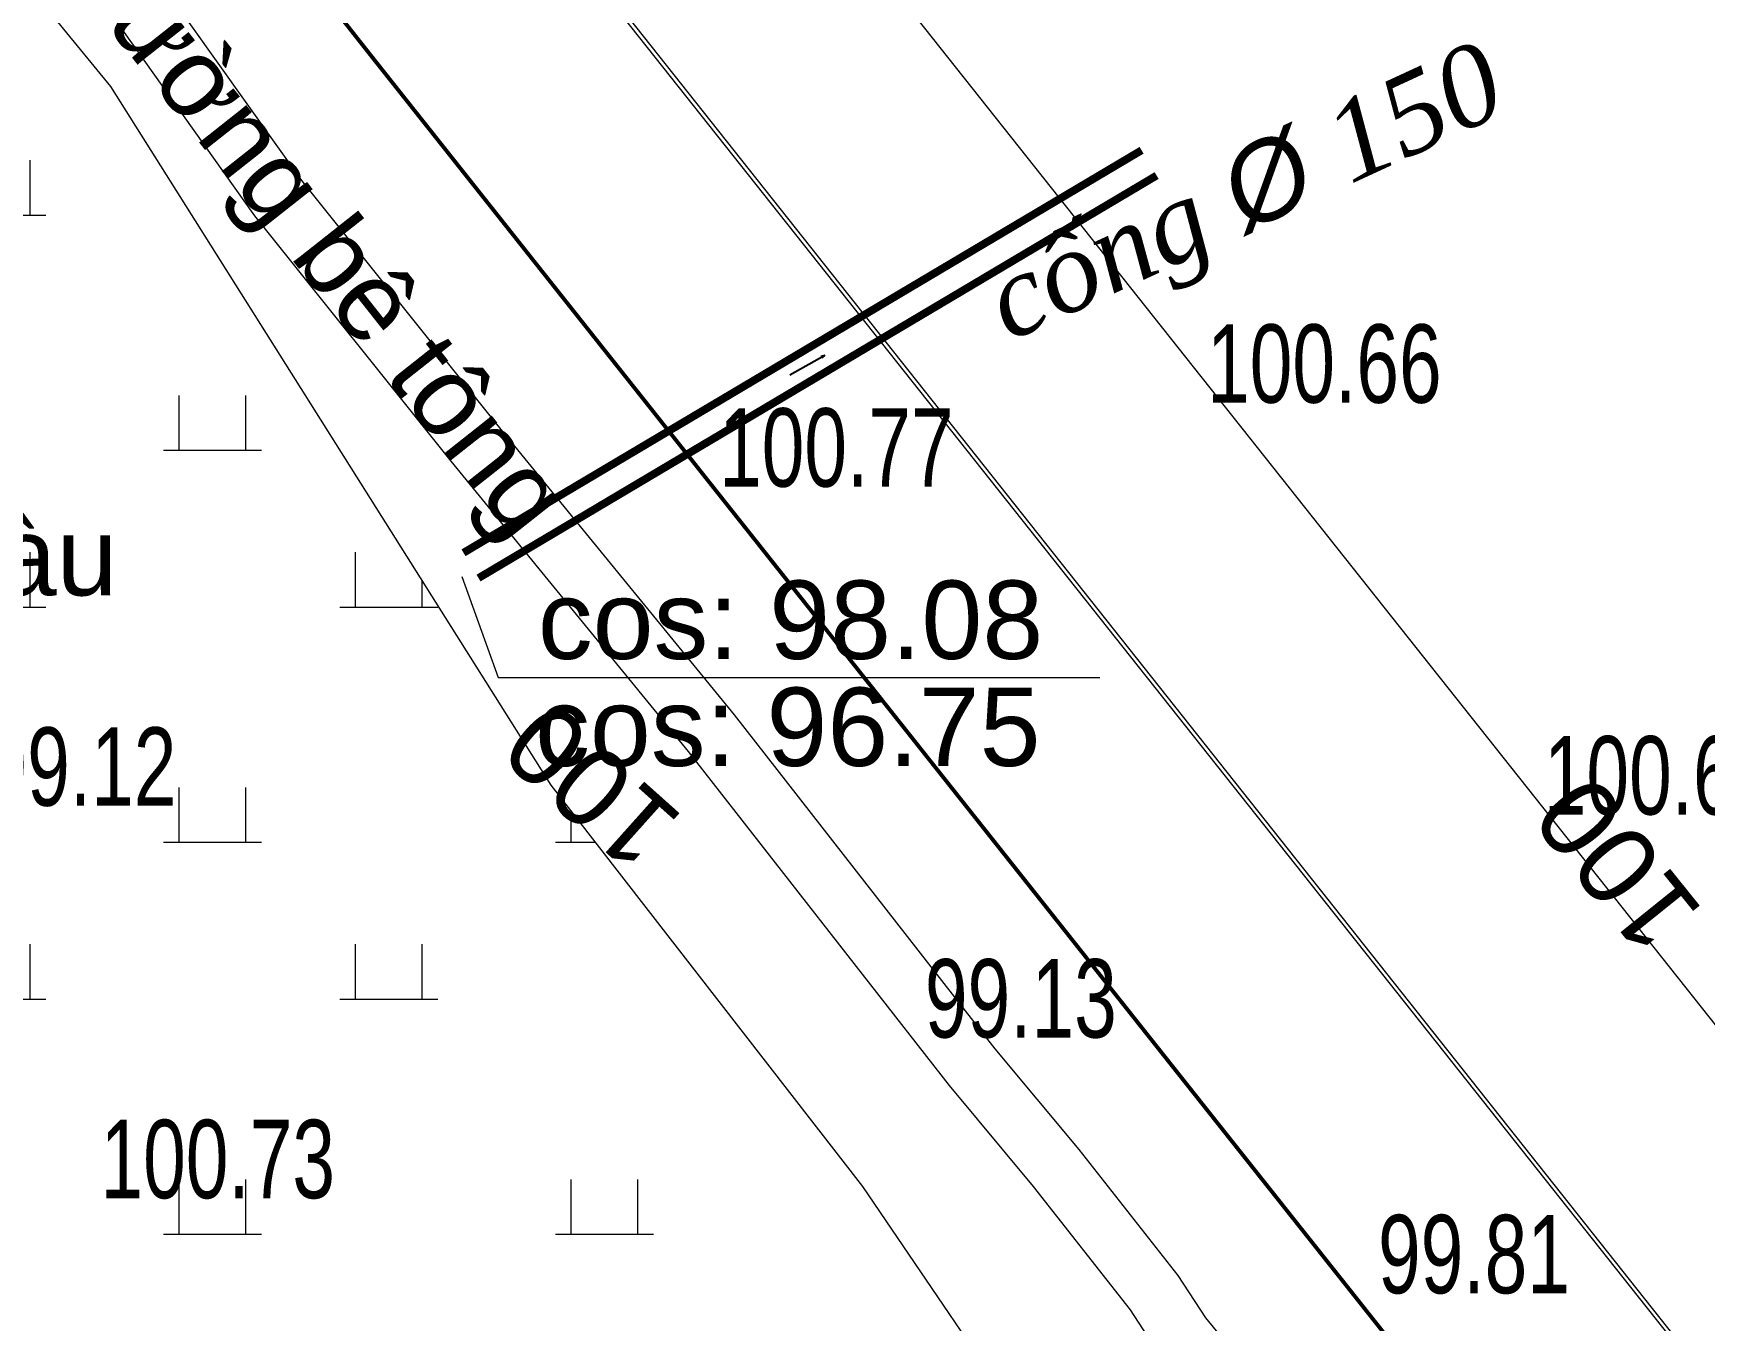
# Model space of a CAD drawing. Header units: metres. Extents: x 431006 to 434411, y 2469261 to 2473208.
# Drawn here: x 432036.6 to 432121.8, y 2472727.6 to 2472793.3 of the extents above; entities that cross this region are included whole.
import ezdxf
from ezdxf.enums import TextEntityAlignment as Align

# ---------------------------------------------------------------- set-up
doc = ezdxf.new("R2010")
doc.units = ezdxf.units.M
doc.header["$MEASUREMENT"] = 0
doc.linetypes.add('ACAD_ISO02W100', pattern=[15, 12, -3])
for name, color, linetype, lineweight in [('1', 8, 'Continuous', 18), ('CAO DO', 8, 'Continuous', 18), ('cong-ks', 8, 'ACAD_ISO02W100', 18), ('duong be tong-ks', 8, 'Continuous', 18), ('duong dat-ks', 8, 'Continuous', 18), ('duong nhua-ks', 8, 'Continuous', 18), ('ghi chu-ks', 8, 'Continuous', 18), ('GHICHUTHUYHE', 8, 'Continuous', 18), ('mat nuoc-ks', 8, 'DUONG_MEP_NUOC', 18), ('MH_DongMuc', 8, 'Continuous', 18), ('ranh gioi thuc vat-ks', 8, 'RAO_T_VAT', 18), ('thuc vat-ks', 8, 'Continuous', 18)]:
    doc.layers.add(name, color=color, linetype=linetype, lineweight=lineweight)
doc.styles.add('ghi chu thuy he', font='')
doc.styles.add('ks_ten cong trinh', font='')
doc.styles.get("Standard").update_dxf_attribs({"font": 'arial.ttf'})
doc.styles.add('Style-STANDARD', font='STANDARD.shx')
doc.styles.get('ghi chu thuy he').set_extended_font_data('.VnTime', italic=True)
doc.styles.get('ks_ten cong trinh').set_extended_font_data('.VnArial')
doc.linetypes.add('DUONG_MEP_NUOC', pattern='A,0.2,[130,ltypeshp.shx,S=0.15,R=0,X=0,Y=0.15],0.05,[130,ltypeshp.shx,S=0.15,R=0,X=0,Y=0.15],1', length=1.25)
doc.linetypes.add('RAO_T_VAT', pattern='A,0,[133,ltypeshp.shx,S=0.34,R=0,X=-0.17,Y=0],-2,[133,ltypeshp.shx,S=0.08,R=0,X=0,Y=0],-1.5,[133,ltypeshp.shx,S=0.08,R=0,X=0,Y=0],-1.5,[133,ltypeshp.shx,S=0.08,R=0,X=0,Y=0],-2', length=7)
doc.dimstyles.get("Standard").update_dxf_attribs({"dimtxt": 0.18, "dimasz": 0.18, "dimexe": 0.18, "dimexo": 0.0625, "dimgap": 0.09, "dimtad": 0, "dimtih": 1, "dimtoh": 1, "dimdec": 4, "dimzin": 0, "dimdsep": 46, "dimtxsty": 'Standard', "dimcen": 0.09, "dimadec": 0, "dimazin": 0, "dimtfac": 1, "dimtdec": 4, "dimtofl": 0, "dimtmove": 0, "dimatfit": 3, "dimfxl": 1, "dimtolj": 1, "dimtzin": 0, "dimarcsym": 0})

# ---------------------------------------------------------------- blocks, each defined once
blk = doc.blocks.new('TerminatorOpen_0.5')
at = {"color": 0, "linetype": 'ByBlock', "lineweight": -2}
for q in [(-1, 0.25), (-1, 0), (-1, -0.25)]:
    blk.add_line((0, 0), q, dxfattribs=at)

msp = doc.modelspace()

# ---------------------------------------------------------------- hatches: boundary and pattern name
at = {"layer": 'mat nuoc-ks', "linetype": 'ACAD_ISO02W100'}
h = msp.add_hatch(dxfattribs=at)
h.set_pattern_fill('MUDST', color=9, scale=10, style=0)
h.paths.add_polyline_path([(431995.761, 2472676.746), (432026.065, 2472663.254), (432047.829, 2472696.544), (432006.693, 2472713.086)])
edge = h.paths.add_edge_path()
edge.add_spline(control_points=[(431965.724, 2472785.932), (431964.42, 2472784.529), (431962.021, 2472782.068), (431959.51, 2472775.278), (431959.487, 2472766.565), (431961.768, 2472755.566), (431963.984, 2472746.763), (431969.342, 2472742.802), (431973.582, 2472743.726), (431978.752, 2472746.076), (431982.129, 2472753.874), (431977.986, 2472764.496), (431974.757, 2472774.488), (431972.872, 2472784.165), (431968.896, 2472786.497), (431966.424, 2472786.685), (431965.724, 2472785.932)], knot_values=[0, 0, 0, 0, 5.747009, 10.100787, 21.36842, 31.167118, 44.351095, 46.787336, 50.0346, 56.515715, 63.397584, 72.994175, 89.012488, 96.847635, 99.692713, 102.777687, 102.777687, 102.777687, 102.777687], degree=3, periodic=0)
edge = h.paths.add_edge_path()
edge.add_spline(control_points=[(431935.536, 2472889.682), (431935.117, 2472889.013), (431932.643, 2472886.79), (431932.183, 2472881.023), (431932.738, 2472875.789), (431931.171, 2472871.564), (431933.899, 2472869.332), (431937.425, 2472864.391), (431946.969, 2472863.088), (431953.461, 2472857.915), (431957.912, 2472854.538), (431961.15, 2472855.071), (431963.775, 2472857.569), (431963.576, 2472861.378), (431966.639, 2472863.84), (431964.276, 2472867.647), (431959.777, 2472870.529), (431953.91, 2472877.269), (431948.175, 2472882.94), (431942.525, 2472887.592), (431939.468, 2472889.486), (431936.541, 2472891.287), (431935.768, 2472890.053), (431935.536, 2472889.682)], knot_values=[0, 0, 0, 0, 2.368169, 9.707221, 15.509633, 19.097557, 21.153446, 25.258568, 37.301745, 46.869534, 50.790048, 52.990971, 56.16217, 60.670335, 63.74458, 65.536976, 72.573494, 80.257943, 91.858598, 97.173316, 101.544879, 103.887891, 105.200704, 105.200704, 105.200704, 105.200704], degree=3, periodic=0)
h.paths.add_polyline_path([(432013.959, 2472684.687), (432021.912, 2472684.687), (432021.912, 2472693.522), (432013.959, 2472693.522)], flags=24)
h.paths.add_polyline_path([(431965.765, 2472758.772), (431973.718, 2472758.772), (431973.718, 2472767.606), (431965.765, 2472767.606)], flags=24)
h.paths.add_polyline_path([(431943.364, 2472868.219), (431951.318, 2472868.219), (431951.318, 2472877.053), (431943.364, 2472877.053)], flags=24)
at = {"layer": 'thuc vat-ks'}
h = msp.add_hatch(dxfattribs=at)
h.set_pattern_fill('223', color=9, scale=20, style=0, pattern_type=2)
h.set_pattern_definition([(0, (12.2, 4), (0, 20), [5, -15]), (0, (3.2, 12), (0, 20), [5, -15]), (90, (13, 4), (-20, 1e-15), [2.8, -17.2]), (90, (4, 12), (-20, 1e-15), [2.8, -17.2]), (90, (7.4, 12), (-20, 1e-15), [2.8, -17.2]), (90, (16.4, 4), (-20, 1e-15), [2.8, -17.2])])
h.paths.add_polyline_path([(432062.992, 2472754.922), (432040.535, 2472790.573), (432011.449, 2472826.061), (431988.569, 2472855.904), (431985.083, 2472857.231), (431980.933, 2472854.744), (431974.459, 2472837.667), (431972.135, 2472831.533), (431983.589, 2472815.119), (431985.585, 2472804.092), (431984.921, 2472794.476), (431982.597, 2472784.363), (431994.055, 2472750.81), (431999.532, 2472744.344), (432008.006, 2472745.77), (432011.16, 2472743.614), (432026.597, 2472725.046), (432044.705, 2472706.094), (432054.001, 2472705.928), (432084.544, 2472711.233), (432087.698, 2472714.218), (432088.03, 2472721.015), (432078.9, 2472734.444)])

# ---------------------------------------------------------------- linework, layer by layer
at = {"layer": 'cong-ks', "color": 9, "ltscale": 0.05, "const_width": 0.4, "elevation": 98.085}
for points in [[(432058.524, 2472766.781), (432093.113, 2472787.318)], [(432059.29, 2472765.491), (432093.879, 2472786.028)]]:
    msp.add_lwpolyline(points, dxfattribs=at)
at = {"layer": 'duong be tong-ks', "color": 9, "lineweight": 0}
for points in [[(432033.868, 2472803.858), (432040.664, 2472794.086), (432047.86, 2472783.966), (432057.881, 2472771.458), (432069.981, 2472756.643), (432083.29, 2472739.596), (432087.58, 2472734.441), (432092.524, 2472728.156), (432093.793, 2472726.22)], [(432043.118, 2472795.812), (432050.255, 2472785.775), (432060.213, 2472773.345), (432072.325, 2472758.515), (432085.626, 2472741.48), (432089.912, 2472736.328), (432094.962, 2472729.909), (432096.378, 2472727.749), (432098.088, 2472725.661), (432098.921, 2472722.497), (432098.386, 2472718.629), (432096.326, 2472714.821), (432094.384, 2472710.214), (432089.9, 2472705.144), (432084.046, 2472700.15), (432077.933, 2472695.264), (432075.874, 2472693.627)]]:
    msp.add_lwpolyline(points, dxfattribs=at)
at = {"layer": 'duong dat-ks', "color": 9, "lineweight": 0}
msp.add_lwpolyline([(431759.341, 2473182.729), (431762.54, 2473178.71), (431868.624, 2473044.478), (431907.129, 2472995.726), (431993.64, 2472885.895), (432062.608, 2472799.231), (432123.94, 2472721.873), (432139.497, 2472701.822), (432269.994, 2472537.032), (432384.616, 2472392.47), (432415.679, 2472353.287), (432453.675, 2472305.337), (432467.205, 2472288.46), (432486.332, 2472261.965), (432520.677, 2472215.464), (432618.033, 2472083.966)], dxfattribs=at)
at = {"layer": 'duong dat-ks', "color": 9, "lineweight": 0, "const_width": 0.2}
msp.add_lwpolyline([(431750.303, 2473175.939), (431753.687, 2473171.688), (431865.295, 2473031.146), (431898.27, 2472988.711), (431985.192, 2472879.228), (432053.742, 2472792.224), (432115.049, 2472714.899), (432130.603, 2472694.851), (432261.135, 2472530.016), (432375.762, 2472385.449), (432406.823, 2472346.267), (432444.839, 2472298.294), (432458.353, 2472281.437), (432477.677, 2472256.793), (432514.286, 2472210.783), (432613.885, 2472078.647)], dxfattribs=at)
at = {"layer": 'duong nhua-ks', "color": 9, "lineweight": 0}
for points in [[(431768.699, 2473189.76), (431771.707, 2473185.981), (431877.803, 2473051.733), (431916.302, 2473002.989), (432003.232, 2472893.496), (432071.787, 2472806.486), (432133.147, 2472729.094), (432148.705, 2472709.04), (432279.166, 2472544.295), (432393.784, 2472399.739), (432424.847, 2472360.555), (432462.824, 2472312.629), (432476.376, 2472295.727), (432495.726, 2472271.05), (432532.313, 2472225.067), (432589.836, 2472152.166), (432622.021, 2472111.726), (432671.347, 2472049.877), (432701.082, 2472013.155), (432742.129, 2471964.288), (432766.57, 2471936.884), (432780.902, 2471921.416), (432805.527, 2471895.79), (432839.902, 2471861.362)], [(431759.501, 2473182.85), (431762.697, 2473178.835), (431868.781, 2473044.602), (431907.286, 2472995.85), (431993.735, 2472885.939), (432062.765, 2472799.355), (432124.098, 2472721.996), (432139.654, 2472701.945), (432270.151, 2472537.156), (432384.773, 2472392.594), (432415.835, 2472353.411), (432453.832, 2472305.462), (432467.365, 2472288.582), (432486.493, 2472262.083), (432520.838, 2472215.584), (432578.325, 2472138.591), (432609.269, 2472096.569), (432652.433, 2472039.07), (432685.845, 2471995.022), (432726.438, 2471947.185), (432760.113, 2471909.72), (432795.021, 2471873.554)]]:
    msp.add_lwpolyline(points, dxfattribs=at)
at = {"layer": 'ghi chu-ks', "color": 9, "linetype": 'Continuous', "elevation": 2}
msp.add_lwpolyline([(432058.436, 2472765.57), (432060.297, 2472760.409), (432090.984, 2472760.409)], dxfattribs=at)
at = {"layer": 'ranh gioi thuc vat-ks', "color": 9, "lineweight": 0, "ltscale": 3}
msp.add_lwpolyline([(432062.992, 2472754.922), (432040.535, 2472790.573), (432011.449, 2472826.061), (431988.569, 2472855.904), (431985.083, 2472857.231), (431980.933, 2472854.744), (431974.459, 2472837.667), (431972.135, 2472831.533), (431983.589, 2472815.119), (431985.585, 2472804.092), (431984.921, 2472794.476), (431982.597, 2472784.363), (431994.055, 2472750.81), (431999.532, 2472744.344), (432008.006, 2472745.77), (432011.16, 2472743.614), (432026.597, 2472725.046), (432044.705, 2472706.094), (432054.001, 2472705.928), (432084.544, 2472711.233), (432087.698, 2472714.218), (432088.03, 2472721.015), (432078.9, 2472734.444)], close=True, dxfattribs=at)

# ---------------------------------------------------------------- texts
at = {"layer": '1', "color": 9, "linetype": 'Continuous', "style": 'ks_ten cong trinh'}
msp.add_text('§\xadêng bª t«ng', height=4, rotation=308.32866, dxfattribs=at).set_placement((432049.438, 2472782.144), align=Align.CENTER)
msp.add_text('hoa mµu', height=4, dxfattribs=at).set_placement((432030.002, 2472764.604), align=Align.CENTER)
at = {"layer": 'CAO DO', "color": 9, "lineweight": 0, "width": 0.7}
for s, p in [('100.66', (432096.454, 2472774.435, 100.655)), ('100.77', (432071.56, 2472770.155, 100.773)), ('99.12', (432034.092, 2472753.873, 99.116)), ('100.67', (432113.629, 2472753.427, 100.668)), ('99.13', (432082.059, 2472742.048, 99.127)), ('100.73', (432040.007, 2472733.851, 100.732)), ('99.81', (432105.174, 2472728.999, 99.808))]:
    msp.add_text(s, height=4, dxfattribs=at).set_placement(p)
at = {"layer": 'ghi chu-ks', "color": 9, "linetype": 'Continuous', "style": 'ks_ten cong trinh'}
for s, p in [('cos: 98.08', (432075.206, 2472761.363, 2)), ('cos: 96.75', (432075.067, 2472755.903, 2))]:
    msp.add_text(s, height=4, dxfattribs=at).set_placement(p, align=Align.CENTER)
at = {"layer": 'GHICHUTHUYHE', "color": 9, "insert": (432084.666, 2472781.156), "char_height": 4, "attachment_point": 1, "rotation": 24.81866, "style": 'ghi chu thuy he'}
msp.add_mtext('cèng {\\fArial|b0|i1|c0|p34;%%C }150', dxfattribs=at)
at = {"layer": 'MH_DongMuc', "color": 9, "lineweight": 0}
for rotation, p in [(138.20913, (432065.047, 2472754.826, 100)), (128.80653, (432117.369, 2472750.826, 100))]:
    msp.add_text('100', height=4, rotation=rotation, dxfattribs=at).set_placement(p, align=Align.MIDDLE)

# ---------------------------------------------------------------- leaders
at = {"layer": 'cong-ks', "color": 9, "lineweight": 0}
msp.add_leader([(432076.954, 2472776.851), (432075.171, 2472775.85)], dimstyle='Standard', override={"dimtxt": 0.2, "dimasz": 0.2, "dimexe": 0.1, "dimexo": 0.1, "dimgap": 0.1, "dimtad": 0, "dimtih": 0, "dimtoh": 0, "dimzin": 1, "dimtxsty": 'Style-STANDARD', "dimadec": 4, "dimazin": 3, "dimatfit": 1, "dimldrblk": 'TerminatorOpen_0.5', "dimtolj": 0, "dimtzin": 11}, dxfattribs=at)

doc.saveas('drawing.dxf')
